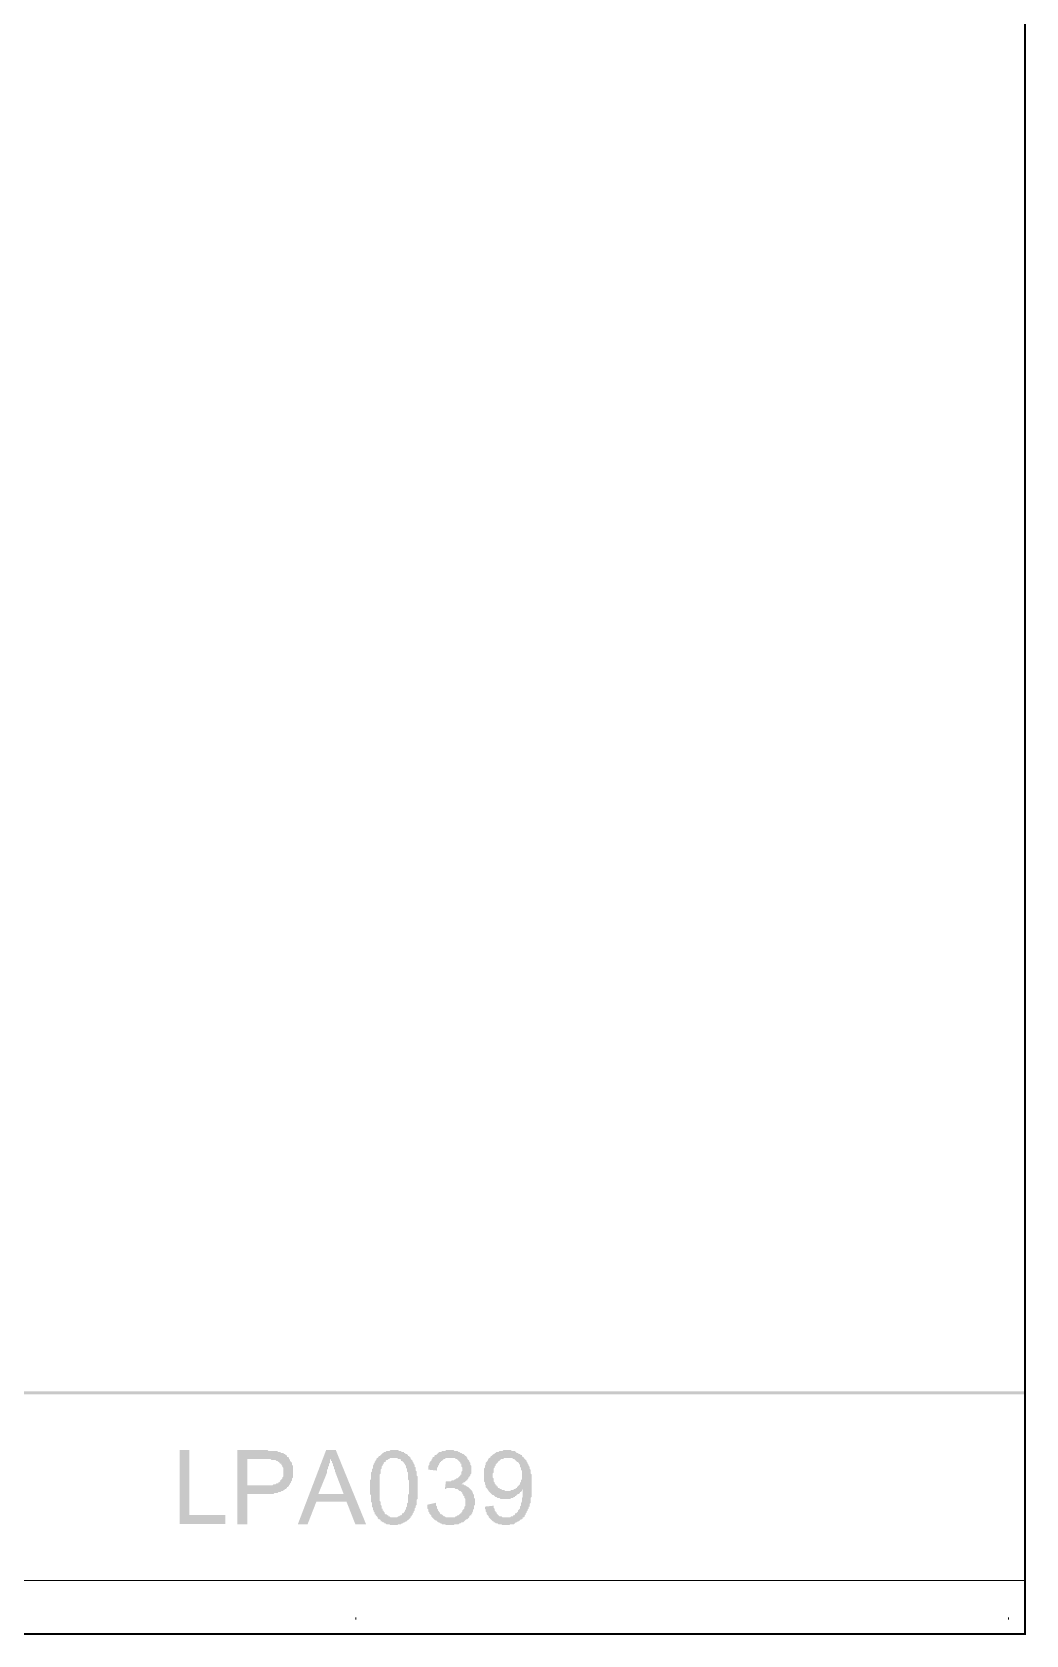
# Model space of a CAD drawing. Header units: millimetres. Extents: x 3.6 to 37.8, y 0.6 to 28.7.
# Drawn here: x 33.51 to 37.77, y 0.59 to 7.46 of the extents above; entities that cross this region are included whole.
import ezdxf

# ---------------------------------------------------------------- set-up
doc = ezdxf.new("R2010")
doc.units = ezdxf.units.MM
doc.layers.add('PDF_FRAME-TB', color=7, linetype='Continuous')

msp = doc.modelspace()

# ---------------------------------------------------------------- hatches: boundary and pattern name
at = {"layer": 'PDF_FRAME-TB', "true_color": 0x808080, "transparency": 33554559}
for points in [[(34.1454, 1.07), (34.1454, 1.3869), (34.1871, 1.3869), (34.1871, 1.1076), (34.3414, 1.1076), (34.3414, 1.07)], [(35.2059, 1.1523), (35.2434, 1.1607), (35.2434, 1.1523), (35.2434, 1.1481), (35.2476, 1.144), (35.2476, 1.1398), (35.2476, 1.1356), (35.2518, 1.1315), (35.2518, 1.1273), (35.256, 1.1231), (35.256, 1.119), (35.2601, 1.119), (35.2601, 1.1148), (35.2643, 1.1106), (35.2643, 1.1106), (35.2685, 1.1106), (35.2726, 1.1064), (35.2768, 1.1023), (35.281, 1.1023), (35.281, 1.1023), (35.2851, 1.0981), (35.2893, 1.0981), (35.2935, 1.0981), (35.2977, 1.0981), (35.3018, 1.0981), (35.3102, 1.0981), (35.3143, 1.0981), (35.3185, 1.0981), (35.3227, 1.0981), (35.3268, 1.1023), (35.331, 1.1023), (35.331, 1.1023), (35.3352, 1.1064), (35.3394, 1.1064), (35.3435, 1.1106), (35.3477, 1.1148), (35.3519, 1.1148), (35.3519, 1.119), (35.356, 1.1231), (35.356, 1.1273), (35.3602, 1.1315), (35.3602, 1.1315), (35.3644, 1.1356), (35.3644, 1.1398), (35.3644, 1.144), (35.3685, 1.1481), (35.3685, 1.1523), (35.3685, 1.1565), (35.3685, 1.1607), (35.3685, 1.1607), (35.3685, 1.169), (35.3685, 1.1732), (35.3685, 1.1773), (35.3644, 1.1815), (35.3644, 1.1857), (35.3644, 1.1898), (35.3602, 1.1898), (35.3602, 1.194), (35.356, 1.1982), (35.356, 1.2023), (35.3519, 1.2065), (35.3519, 1.2065), (35.3477, 1.2107), (35.3435, 1.2107), (35.3394, 1.2149), (35.3394, 1.2149), (35.3352, 1.219), (35.331, 1.219), (35.3268, 1.219), (35.3227, 1.2232), (35.3185, 1.2232), (35.3143, 1.2232), (35.3102, 1.2232), (35.306, 1.2232), (35.3018, 1.2232), (35.2977, 1.2232), (35.2935, 1.2232), (35.2893, 1.2232), (35.2851, 1.219), (35.281, 1.219), (35.281, 1.219), (35.2851, 1.2524), (35.2893, 1.2524), (35.2893, 1.2524), (35.2935, 1.2524), (35.2977, 1.2524), (35.3018, 1.2524), (35.306, 1.2524), (35.3102, 1.2566), (35.3143, 1.2566), (35.3185, 1.2566), (35.3227, 1.2607), (35.3268, 1.2607), (35.331, 1.2649), (35.3352, 1.2649), (35.3394, 1.2691), (35.3394, 1.2691), (35.3435, 1.2732), (35.3477, 1.2774), (35.3477, 1.2816), (35.3519, 1.2816), (35.3519, 1.2857), (35.3519, 1.2899), (35.3519, 1.2941), (35.356, 1.2983), (35.356, 1.3066), (35.356, 1.3066), (35.356, 1.3108), (35.3519, 1.3149), (35.3519, 1.3191), (35.3519, 1.3233), (35.3519, 1.3274), (35.3477, 1.3274), (35.3477, 1.3316), (35.3435, 1.3358), (35.3394, 1.34), (35.3394, 1.34), (35.3352, 1.3441), (35.3352, 1.3441), (35.331, 1.3483), (35.3268, 1.3483), (35.3227, 1.3525), (35.3185, 1.3525), (35.3143, 1.3525), (35.3102, 1.3525), (35.306, 1.3525), (35.3018, 1.3525), (35.2977, 1.3525), (35.2935, 1.3525), (35.2893, 1.3525), (35.2851, 1.3525), (35.281, 1.3483), (35.2768, 1.3483), (35.2726, 1.3441), (35.2726, 1.3441), (35.2685, 1.34), (35.2643, 1.34), (35.2643, 1.3358), (35.2601, 1.3358), (35.2601, 1.3316), (35.256, 1.3274), (35.256, 1.3233), (35.2518, 1.3191), (35.2518, 1.3149), (35.2476, 1.3108), (35.2476, 1.3066), (35.2476, 1.3024), (35.2476, 1.2983), (35.2476, 1.2983), (35.2101, 1.3024), (35.2101, 1.3108), (35.2101, 1.3149), (35.2101, 1.3191), (35.2143, 1.3233), (35.2143, 1.3274), (35.2143, 1.3316), (35.2184, 1.3358), (35.2184, 1.34), (35.2226, 1.34), (35.2226, 1.3441), (35.2268, 1.3483), (35.2268, 1.3525), (35.2309, 1.3566), (35.2351, 1.3566), (35.2351, 1.3608), (35.2393, 1.365), (35.2393, 1.365), (35.2434, 1.365), (35.2476, 1.3691), (35.2518, 1.3733), (35.2518, 1.3733), (35.256, 1.3775), (35.2601, 1.3775), (35.2643, 1.3775), (35.2685, 1.3817), (35.2726, 1.3817), (35.2768, 1.3817), (35.281, 1.3817), (35.2851, 1.3858), (35.2893, 1.3858), (35.2935, 1.3858), (35.2977, 1.3858), (35.3018, 1.3858), (35.306, 1.3858), (35.3102, 1.3858), (35.3143, 1.3858), (35.3185, 1.3858), (35.3227, 1.3817), (35.3268, 1.3817), (35.331, 1.3817), (35.3352, 1.3817), (35.3394, 1.3775), (35.3435, 1.3775), (35.3477, 1.3733), (35.3477, 1.3733), (35.3519, 1.3733), (35.356, 1.3691), (35.3602, 1.3691), (35.3644, 1.365), (35.3685, 1.3608), (35.3727, 1.3608), (35.3727, 1.3566), (35.3769, 1.3525), (35.3769, 1.3483), (35.3811, 1.3441), (35.3811, 1.3441), (35.3852, 1.34), (35.3852, 1.3358), (35.3894, 1.3316), (35.3894, 1.3274), (35.3894, 1.3233), (35.3936, 1.3191), (35.3936, 1.3149), (35.3936, 1.3108), (35.3936, 1.3066), (35.3936, 1.3024), (35.3936, 1.2983), (35.3936, 1.2941), (35.3936, 1.2899), (35.3936, 1.2857), (35.3894, 1.2816), (35.3894, 1.2774), (35.3852, 1.2732), (35.3852, 1.2691), (35.3811, 1.2691), (35.3811, 1.2649), (35.3811, 1.2649), (35.3769, 1.2607), (35.3769, 1.2566), (35.3727, 1.2566), (35.3685, 1.2524), (35.3644, 1.2482), (35.3602, 1.2482), (35.3602, 1.244), (35.356, 1.244), (35.3519, 1.2399), (35.356, 1.2399), (35.3602, 1.2399), (35.3644, 1.2357), (35.3685, 1.2357), (35.3727, 1.2315), (35.3769, 1.2315), (35.3769, 1.2274), (35.3811, 1.2274), (35.3852, 1.2232), (35.3894, 1.219), (35.3894, 1.219), (35.3936, 1.2149), (35.3936, 1.2149), (35.3977, 1.2107), (35.3977, 1.2065), (35.4019, 1.2023), (35.4019, 1.1982), (35.4019, 1.1982), (35.4061, 1.194), (35.4061, 1.1898), (35.4061, 1.1857), (35.4061, 1.1815), (35.4102, 1.1773), (35.4102, 1.169), (35.4102, 1.1648), (35.4102, 1.1648), (35.4102, 1.1607), (35.4102, 1.1565), (35.4102, 1.1523), (35.4061, 1.1481), (35.4061, 1.144), (35.4061, 1.1398), (35.4061, 1.1356), (35.4019, 1.1315), (35.4019, 1.1273), (35.4019, 1.1231), (35.3977, 1.119), (35.3977, 1.1148), (35.3936, 1.1106), (35.3936, 1.1064), (35.3894, 1.1064), (35.3852, 1.1023), (35.3852, 1.0981), (35.3811, 1.0939), (35.3811, 1.0939), (35.3769, 1.0898), (35.3727, 1.0898), (35.3685, 1.0856), (35.3644, 1.0814), (35.3644, 1.0814), (35.3602, 1.0773), (35.356, 1.0773), (35.3519, 1.0773), (35.3477, 1.0731), (35.3435, 1.0731), (35.3394, 1.0689), (35.3352, 1.0689), (35.331, 1.0689), (35.3268, 1.0689), (35.3227, 1.0689), (35.3185, 1.0647), (35.3143, 1.0647), (35.3102, 1.0647), (35.306, 1.0647), (35.3018, 1.0647), (35.2977, 1.0647), (35.2935, 1.0647), (35.2893, 1.0647), (35.2851, 1.0647), (35.281, 1.0689), (35.2768, 1.0689), (35.2726, 1.0689), (35.2685, 1.0689), (35.2643, 1.0731), (35.2601, 1.0731), (35.256, 1.0773), (35.2518, 1.0773), (35.2518, 1.0773), (35.2476, 1.0814), (35.2434, 1.0856), (35.2393, 1.0856), (35.2351, 1.0898), (35.2351, 1.0898), (35.2309, 1.0939), (35.2309, 1.0939), (35.2268, 1.0981), (35.2226, 1.1023), (35.2226, 1.1064), (35.2184, 1.1106), (35.2184, 1.1106), (35.2143, 1.1148), (35.2143, 1.119), (35.2101, 1.1231), (35.2101, 1.1273), (35.2101, 1.1315), (35.2059, 1.1356), (35.2059, 1.1398), (35.2059, 1.144), (35.2059, 1.1481), (35.2059, 1.1523), (35.2059, 1.1523)]]:
    msp.add_hatch(color=8, dxfattribs=at).paths.add_polyline_path(points)
h = msp.add_hatch(color=8, dxfattribs=at)
h.paths.add_polyline_path([(34.3928, 1.0689), (34.3928, 1.3858), (34.5095, 1.3858), (34.5179, 1.3858), (34.522, 1.3858), (34.5262, 1.3816), (34.5304, 1.3816), (34.5345, 1.3816), (34.5429, 1.3816), (34.5429, 1.3816), (34.5471, 1.3816), (34.5512, 1.3816), (34.5554, 1.3816), (34.5596, 1.3816), (34.5637, 1.3816), (34.5679, 1.3775), (34.5721, 1.3775), (34.5762, 1.3775), (34.5804, 1.3733), (34.5846, 1.3733), (34.5888, 1.3733), (34.5929, 1.3691), (34.5971, 1.3691), (34.5971, 1.365), (34.6013, 1.365), (34.6054, 1.3608), (34.6054, 1.3566), (34.6096, 1.3566), (34.6138, 1.3525), (34.6138, 1.3483), (34.6179, 1.3441), (34.6179, 1.3399), (34.6221, 1.3358), (34.6221, 1.3358), (34.6263, 1.3316), (34.6263, 1.3274), (34.6263, 1.3233), (34.6304, 1.3191), (34.6304, 1.3149), (34.6304, 1.3108), (34.6304, 1.3066), (34.6304, 1.3024), (34.6304, 1.2983), (34.6304, 1.2941), (34.6304, 1.2941), (34.6304, 1.2899), (34.6304, 1.2857), (34.6304, 1.2816), (34.6304, 1.2774), (34.6304, 1.2732), (34.6304, 1.2691), (34.6263, 1.2649), (34.6263, 1.2607), (34.6263, 1.2566), (34.6221, 1.2524), (34.6221, 1.2482), (34.6179, 1.244), (34.6179, 1.2399), (34.6138, 1.2357), (34.6138, 1.2315), (34.6096, 1.2315), (34.6096, 1.2274), (34.6054, 1.2274), (34.6054, 1.2232), (34.6013, 1.2232), (34.6013, 1.219), (34.5971, 1.219), (34.5929, 1.2149), (34.5888, 1.2149), (34.5888, 1.2107), (34.5846, 1.2107), (34.5804, 1.2107), (34.5762, 1.2065), (34.5721, 1.2065), (34.5679, 1.2065), (34.5637, 1.2023), (34.5596, 1.2023), (34.5554, 1.2023), (34.5512, 1.2023), (34.5471, 1.1982), (34.5429, 1.1982), (34.5387, 1.1982), (34.5304, 1.1982), (34.5262, 1.1982), (34.522, 1.1982), (34.5179, 1.1982), (34.5137, 1.1982), (34.4345, 1.1982), (34.4345, 1.0689)], flags=0)
h.paths.add_polyline_path([(34.4345, 1.2357), (34.5137, 1.2357), (34.522, 1.2357), (34.5262, 1.2357), (34.5304, 1.2357), (34.5345, 1.2357), (34.5429, 1.2357), (34.5471, 1.2399), (34.5512, 1.2399), (34.5554, 1.2399), (34.5554, 1.2399), (34.5596, 1.244), (34.5637, 1.244), (34.5679, 1.244), (34.5679, 1.2482), (34.5721, 1.2482), (34.5721, 1.2482), (34.5762, 1.2524), (34.5762, 1.2566), (34.5804, 1.2607), (34.5804, 1.2607), (34.5846, 1.2649), (34.5846, 1.2691), (34.5888, 1.2732), (34.5888, 1.2774), (34.5888, 1.2816), (34.5888, 1.2857), (34.5888, 1.2899), (34.5888, 1.2941), (34.5888, 1.2983), (34.5888, 1.3024), (34.5888, 1.3066), (34.5888, 1.3108), (34.5846, 1.3149), (34.5846, 1.3191), (34.5804, 1.3233), (34.5804, 1.3233), (34.5804, 1.3274), (34.5762, 1.3274), (34.5721, 1.3316), (34.5721, 1.3358), (34.5679, 1.3358), (34.5637, 1.3399), (34.5596, 1.3399), (34.5554, 1.3441), (34.5512, 1.3441), (34.5512, 1.3441), (34.5471, 1.3441), (34.5429, 1.3441), (34.5387, 1.3441), (34.5345, 1.3483), (34.5304, 1.3483), (34.5262, 1.3483), (34.522, 1.3483), (34.5137, 1.3483), (34.4345, 1.3483)], flags=0)
h = msp.add_hatch(color=8, dxfattribs=at)
h.paths.add_polyline_path([(34.6513, 1.0689), (34.7722, 1.3858), (34.8139, 1.3858), (34.9432, 1.0689), (34.8973, 1.0689), (34.8598, 1.1648), (34.7305, 1.1648), (34.693, 1.0689)], flags=0)
h.paths.add_polyline_path([(34.7389, 1.1982), (34.8473, 1.1982), (34.8139, 1.2857), (34.8139, 1.2899), (34.8098, 1.2941), (34.8098, 1.3024), (34.8056, 1.3066), (34.8056, 1.3108), (34.8056, 1.3149), (34.8014, 1.3191), (34.8014, 1.3233), (34.8014, 1.3274), (34.7973, 1.3316), (34.7973, 1.3358), (34.7973, 1.3399), (34.7931, 1.3399), (34.7931, 1.3441), (34.7931, 1.3483), (34.7931, 1.3525), (34.7931, 1.3483), (34.7889, 1.3441), (34.7889, 1.3399), (34.7889, 1.3358), (34.7889, 1.3316), (34.7847, 1.3274), (34.7847, 1.3233), (34.7847, 1.3191), (34.7806, 1.3149), (34.7806, 1.3108), (34.7806, 1.3066), (34.7764, 1.3024), (34.7764, 1.2983), (34.7764, 1.2941), (34.7764, 1.2899)], flags=0)
h = msp.add_hatch(color=8, dxfattribs=at)
h.paths.add_polyline_path([(34.9599, 1.2274), (34.9599, 1.2315), (34.9599, 1.2357), (34.9599, 1.2399), (34.9599, 1.244), (34.9599, 1.2524), (34.9599, 1.2566), (34.9641, 1.2607), (34.9641, 1.2649), (34.9641, 1.2691), (34.9641, 1.2732), (34.9641, 1.2774), (34.9641, 1.2816), (34.9641, 1.2857), (34.9641, 1.2899), (34.9682, 1.2941), (34.9682, 1.2983), (34.9682, 1.3024), (34.9682, 1.3066), (34.9724, 1.3066), (34.9724, 1.3108), (34.9724, 1.3149), (34.9724, 1.3191), (34.9766, 1.3233), (34.9766, 1.3274), (34.9807, 1.3316), (34.9807, 1.3358), (34.9849, 1.34), (34.9849, 1.3441), (34.9891, 1.3483), (34.9891, 1.3525), (34.9932, 1.3525), (34.9974, 1.3566), (34.9974, 1.3608), (35.0016, 1.3608), (35.0058, 1.365), (35.0058, 1.365), (35.0099, 1.3691), (35.0141, 1.3733), (35.0183, 1.3733), (35.0183, 1.3775), (35.0224, 1.3775), (35.0266, 1.3775), (35.0308, 1.3817), (35.0349, 1.3817), (35.0391, 1.3817), (35.0433, 1.3817), (35.0475, 1.3858), (35.0516, 1.3858), (35.0558, 1.3858), (35.06, 1.3858), (35.0641, 1.3858), (35.0683, 1.3858), (35.0725, 1.3858), (35.0766, 1.3858), (35.0808, 1.3858), (35.085, 1.3817), (35.0892, 1.3817), (35.0933, 1.3817), (35.0975, 1.3775), (35.1017, 1.3775), (35.1058, 1.3775), (35.1058, 1.3733), (35.11, 1.3733), (35.1142, 1.3691), (35.1183, 1.3691), (35.1225, 1.365), (35.1225, 1.3608), (35.1267, 1.3608), (35.1309, 1.3566), (35.135, 1.3525), (35.135, 1.3483), (35.1392, 1.3441), (35.1392, 1.3441), (35.1392, 1.3441), (35.1434, 1.34), (35.1434, 1.3358), (35.1475, 1.3316), (35.1475, 1.3274), (35.1517, 1.3233), (35.1517, 1.3191), (35.1517, 1.3149), (35.1559, 1.3108), (35.1559, 1.3066), (35.1559, 1.3024), (35.1559, 1.2983), (35.16, 1.2941), (35.16, 1.2941), (35.16, 1.2899), (35.16, 1.2857), (35.16, 1.2816), (35.16, 1.2774), (35.1642, 1.2732), (35.1642, 1.2691), (35.1642, 1.2649), (35.1642, 1.2607), (35.1642, 1.2566), (35.1642, 1.2524), (35.1642, 1.2482), (35.1642, 1.2399), (35.1642, 1.2357), (35.1642, 1.2315), (35.1642, 1.2274), (35.1642, 1.2274), (35.1642, 1.219), (35.1642, 1.2149), (35.1642, 1.2107), (35.1642, 1.2065), (35.1642, 1.1982), (35.1642, 1.194), (35.1642, 1.1898), (35.1642, 1.1857), (35.1642, 1.1815), (35.1642, 1.1773), (35.16, 1.1732), (35.16, 1.169), (35.16, 1.1648), (35.16, 1.1607), (35.16, 1.1565), (35.16, 1.1523), (35.1559, 1.1481), (35.1559, 1.144), (35.1559, 1.144), (35.1559, 1.1398), (35.1517, 1.1356), (35.1517, 1.1315), (35.1517, 1.1273), (35.1475, 1.1231), (35.1475, 1.119), (35.1434, 1.1148), (35.1434, 1.1106), (35.1392, 1.1064), (35.1392, 1.1023), (35.135, 1.1023), (35.135, 1.0981), (35.1309, 1.0939), (35.1267, 1.0898), (35.1267, 1.0898), (35.1225, 1.0856), (35.1183, 1.0856), (35.1183, 1.0814), (35.1142, 1.0814), (35.11, 1.0773), (35.1058, 1.0773), (35.1017, 1.0731), (35.0975, 1.0731), (35.0933, 1.0689), (35.0892, 1.0689), (35.085, 1.0689), (35.0808, 1.0689), (35.0766, 1.0647), (35.0725, 1.0647), (35.0683, 1.0647), (35.0641, 1.0647), (35.0641, 1.0647), (35.06, 1.0647), (35.0516, 1.0647), (35.0475, 1.0647), (35.0433, 1.0689), (35.0391, 1.0689), (35.0349, 1.0689), (35.0308, 1.0689), (35.0266, 1.0731), (35.0266, 1.0731), (35.0224, 1.0731), (35.0183, 1.0773), (35.0141, 1.0773), (35.0099, 1.0814), (35.0058, 1.0814), (35.0058, 1.0856), (35.0016, 1.0898), (34.9974, 1.0898), (34.9932, 1.0939), (34.9932, 1.0981), (34.9932, 1.0981), (34.9891, 1.1023), (34.9891, 1.1023), (34.9849, 1.1064), (34.9849, 1.1106), (34.9807, 1.1106), (34.9807, 1.1148), (34.9807, 1.119), (34.9766, 1.1231), (34.9766, 1.1231), (34.9766, 1.1273), (34.9724, 1.1315), (34.9724, 1.1356), (34.9724, 1.1398), (34.9682, 1.144), (34.9682, 1.1481), (34.9682, 1.1523), (34.9682, 1.1565), (34.9682, 1.1607), (34.9641, 1.1648), (34.9641, 1.169), (34.9641, 1.1732), (34.9641, 1.1773), (34.9641, 1.1815), (34.9641, 1.1857), (34.9641, 1.194), (34.9599, 1.1982), (34.9599, 1.2024), (34.9599, 1.2065), (34.9599, 1.2149), (34.9599, 1.219), (34.9599, 1.2232), (34.9599, 1.2274)], flags=0)
h.paths.add_polyline_path([(35.0016, 1.2274), (35.0016, 1.219), (35.0016, 1.2149), (35.0016, 1.2065), (35.0016, 1.2024), (35.0016, 1.194), (35.0016, 1.1898), (35.0016, 1.1857), (35.0016, 1.1815), (35.0016, 1.1773), (35.0016, 1.169), (35.0058, 1.1648), (35.0058, 1.1607), (35.0058, 1.1565), (35.0058, 1.1523), (35.0058, 1.1523), (35.0099, 1.1481), (35.0099, 1.144), (35.0099, 1.1398), (35.0099, 1.1356), (35.0141, 1.1356), (35.0141, 1.1315), (35.0141, 1.1273), (35.0183, 1.1273), (35.0183, 1.1231), (35.0183, 1.1231), (35.0224, 1.119), (35.0224, 1.1148), (35.0266, 1.1106), (35.0308, 1.1106), (35.0349, 1.1064), (35.0391, 1.1064), (35.0391, 1.1023), (35.0433, 1.1023), (35.0475, 1.0981), (35.0516, 1.0981), (35.0558, 1.0981), (35.06, 1.0981), (35.0641, 1.0981), (35.0683, 1.0981), (35.0725, 1.0981), (35.0766, 1.0981), (35.0766, 1.0981), (35.0808, 1.1023), (35.085, 1.1023), (35.0892, 1.1064), (35.0933, 1.1064), (35.0975, 1.1106), (35.0975, 1.1148), (35.1017, 1.1148), (35.1058, 1.119), (35.1058, 1.1231), (35.11, 1.1231), (35.11, 1.1273), (35.11, 1.1315), (35.1142, 1.1315), (35.1142, 1.1356), (35.1142, 1.1398), (35.1142, 1.1398), (35.1183, 1.144), (35.1183, 1.1481), (35.1183, 1.1523), (35.1183, 1.1565), (35.1225, 1.1607), (35.1225, 1.1648), (35.1225, 1.169), (35.1225, 1.1732), (35.1225, 1.1773), (35.1225, 1.1815), (35.1225, 1.1898), (35.1225, 1.194), (35.1267, 1.1982), (35.1267, 1.2065), (35.1267, 1.2107), (35.1267, 1.2149), (35.1267, 1.2232), (35.1267, 1.2274), (35.1267, 1.2315), (35.1267, 1.2357), (35.1267, 1.244), (35.1267, 1.2482), (35.1267, 1.2566), (35.1225, 1.2607), (35.1225, 1.2649), (35.1225, 1.2691), (35.1225, 1.2732), (35.1225, 1.2816), (35.1225, 1.2857), (35.1225, 1.2899), (35.1183, 1.2941), (35.1183, 1.2983), (35.1183, 1.3024), (35.1183, 1.3024), (35.1183, 1.3066), (35.1142, 1.3108), (35.1142, 1.3149), (35.1142, 1.3149), (35.1142, 1.3191), (35.11, 1.3233), (35.11, 1.3233), (35.11, 1.3274), (35.1058, 1.3274), (35.1058, 1.3316), (35.1017, 1.3358), (35.0975, 1.34), (35.0933, 1.34), (35.0933, 1.3441), (35.0892, 1.3483), (35.085, 1.3483), (35.0808, 1.3483), (35.0766, 1.3525), (35.0725, 1.3525), (35.0683, 1.3525), (35.0641, 1.3525), (35.0641, 1.3525), (35.06, 1.3525), (35.0558, 1.3525), (35.0516, 1.3525), (35.0475, 1.3525), (35.0433, 1.3483), (35.0391, 1.3483), (35.0349, 1.3441), (35.0308, 1.3441), (35.0266, 1.34), (35.0266, 1.3358), (35.0224, 1.3358), (35.0183, 1.3316), (35.0183, 1.3274), (35.0183, 1.3274), (35.0141, 1.3233), (35.0141, 1.3191), (35.0141, 1.3191), (35.0099, 1.3149), (35.0099, 1.3108), (35.0099, 1.3066), (35.0099, 1.3066), (35.0058, 1.3024), (35.0058, 1.2983), (35.0058, 1.2941), (35.0058, 1.2899), (35.0058, 1.2857), (35.0016, 1.2816), (35.0016, 1.2774), (35.0016, 1.2691), (35.0016, 1.2649), (35.0016, 1.2607), (35.0016, 1.2566), (35.0016, 1.2482), (35.0016, 1.244), (35.0016, 1.2399), (35.0016, 1.2315), (35.0016, 1.2274), (35.0016, 1.2274)], flags=0)
h = msp.add_hatch(color=8, dxfattribs=at)
h.paths.add_polyline_path([(35.452, 1.144), (35.4895, 1.1481), (35.4895, 1.1398), (35.4936, 1.1356), (35.4936, 1.1315), (35.4936, 1.1273), (35.4978, 1.1231), (35.4978, 1.119), (35.502, 1.119), (35.502, 1.1148), (35.5062, 1.1106), (35.5062, 1.1106), (35.5103, 1.1064), (35.5145, 1.1023), (35.5187, 1.1023), (35.5228, 1.1023), (35.527, 1.0981), (35.5312, 1.0981), (35.5353, 1.0981), (35.5395, 1.0981), (35.5437, 1.0981), (35.5479, 1.0981), (35.552, 1.0981), (35.5562, 1.0981), (35.5604, 1.0981), (35.5645, 1.1023), (35.5687, 1.1023), (35.5729, 1.1023), (35.5729, 1.1064), (35.577, 1.1064), (35.5812, 1.1106), (35.5812, 1.1148), (35.5854, 1.1148), (35.5896, 1.119), (35.5937, 1.1231), (35.5937, 1.1273), (35.5937, 1.1273), (35.5979, 1.1315), (35.5979, 1.1315), (35.6021, 1.1356), (35.6021, 1.1398), (35.6021, 1.144), (35.6062, 1.1481), (35.6062, 1.1523), (35.6062, 1.1565), (35.6104, 1.1648), (35.6104, 1.1648), (35.6104, 1.169), (35.6104, 1.1732), (35.6104, 1.1773), (35.6104, 1.1815), (35.6146, 1.1857), (35.6146, 1.1898), (35.6146, 1.194), (35.6146, 1.1982), (35.6146, 1.2023), (35.6146, 1.2065), (35.6146, 1.2107), (35.6146, 1.2149), (35.6146, 1.219), (35.6104, 1.2149), (35.6104, 1.2107), (35.6062, 1.2065), (35.6021, 1.2065), (35.6021, 1.2023), (35.5979, 1.1982), (35.5937, 1.1982), (35.5896, 1.194), (35.5854, 1.1898), (35.5854, 1.1898), (35.5812, 1.1898), (35.5812, 1.1857), (35.577, 1.1857), (35.5729, 1.1815), (35.5687, 1.1815), (35.5645, 1.1815), (35.5604, 1.1773), (35.5562, 1.1773), (35.552, 1.1773), (35.5479, 1.1773), (35.5437, 1.1773), (35.5395, 1.1773), (35.5353, 1.1773), (35.5312, 1.1773), (35.527, 1.1773), (35.5228, 1.1773), (35.5187, 1.1773), (35.5145, 1.1815), (35.5103, 1.1815), (35.5062, 1.1815), (35.502, 1.1857), (35.4978, 1.1857), (35.4936, 1.1898), (35.4936, 1.1898), (35.4895, 1.194), (35.4853, 1.194), (35.4811, 1.1982), (35.477, 1.2023), (35.477, 1.2023), (35.4728, 1.2065), (35.4728, 1.2065), (35.4686, 1.2107), (35.4645, 1.2149), (35.4645, 1.219), (35.4603, 1.2232), (35.4603, 1.2232), (35.4561, 1.2274), (35.4561, 1.2315), (35.4561, 1.2357), (35.452, 1.2399), (35.452, 1.244), (35.452, 1.2482), (35.4478, 1.2524), (35.4478, 1.2566), (35.4478, 1.2607), (35.4478, 1.2649), (35.4478, 1.2691), (35.4478, 1.2732), (35.4478, 1.2774), (35.4478, 1.2816), (35.4478, 1.2857), (35.4478, 1.2899), (35.4478, 1.2941), (35.4478, 1.2983), (35.4478, 1.3024), (35.4478, 1.3066), (35.452, 1.3108), (35.452, 1.3149), (35.452, 1.3191), (35.4561, 1.3233), (35.4561, 1.3274), (35.4561, 1.3316), (35.4603, 1.3358), (35.4603, 1.3358), (35.4645, 1.34), (35.4645, 1.3441), (35.4686, 1.3483), (35.4686, 1.3525), (35.4728, 1.3525), (35.477, 1.3566), (35.477, 1.3608), (35.4811, 1.3608), (35.4853, 1.365), (35.4895, 1.3691), (35.4936, 1.3691), (35.4936, 1.3733), (35.4978, 1.3733), (35.502, 1.3775), (35.5062, 1.3775), (35.5103, 1.3775), (35.5145, 1.3816), (35.5187, 1.3816), (35.5228, 1.3816), (35.527, 1.3816), (35.5312, 1.3858), (35.5353, 1.3858), (35.5395, 1.3858), (35.5437, 1.3858), (35.5437, 1.3858), (35.552, 1.3858), (35.5562, 1.3858), (35.5604, 1.3858), (35.5645, 1.3858), (35.5687, 1.3816), (35.5729, 1.3816), (35.577, 1.3816), (35.5812, 1.3816), (35.5854, 1.3775), (35.5854, 1.3775), (35.5896, 1.3733), (35.5937, 1.3733), (35.5979, 1.3691), (35.6021, 1.3691), (35.6062, 1.365), (35.6104, 1.365), (35.6104, 1.3608), (35.6146, 1.3566), (35.6187, 1.3566), (35.6187, 1.3525), (35.6229, 1.3483), (35.6271, 1.3441), (35.6271, 1.3441), (35.6313, 1.34), (35.6313, 1.3358), (35.6354, 1.3316), (35.6354, 1.3274), (35.6396, 1.3233), (35.6396, 1.3233), (35.6396, 1.3191), (35.6438, 1.3149), (35.6438, 1.3108), (35.6438, 1.3108), (35.6438, 1.3066), (35.6479, 1.3024), (35.6479, 1.2983), (35.6479, 1.2941), (35.6479, 1.2899), (35.6479, 1.2857), (35.6521, 1.2816), (35.6521, 1.2774), (35.6521, 1.2732), (35.6521, 1.2691), (35.6521, 1.2649), (35.6521, 1.2566), (35.6521, 1.2524), (35.6521, 1.2482), (35.6521, 1.244), (35.6521, 1.2357), (35.6521, 1.2357), (35.6521, 1.2274), (35.6521, 1.2232), (35.6521, 1.219), (35.6521, 1.2149), (35.6521, 1.2065), (35.6521, 1.2023), (35.6521, 1.1982), (35.6521, 1.194), (35.6521, 1.1898), (35.6521, 1.1857), (35.6479, 1.1815), (35.6479, 1.1773), (35.6479, 1.1732), (35.6479, 1.169), (35.6479, 1.1648), (35.6479, 1.1606), (35.6438, 1.1565), (35.6438, 1.1523), (35.6438, 1.1481), (35.6438, 1.144), (35.6396, 1.144), (35.6396, 1.1398), (35.6396, 1.1398), (35.6396, 1.1356), (35.6354, 1.1315), (35.6354, 1.1273), (35.6313, 1.1231), (35.6313, 1.119), (35.6271, 1.1148), (35.6271, 1.1106), (35.6229, 1.1064), (35.6229, 1.1023), (35.6187, 1.0981), (35.6146, 1.0981), (35.6146, 1.0939), (35.6104, 1.0898), (35.6062, 1.0898), (35.6021, 1.0856), (35.6021, 1.0856), (35.5979, 1.0814), (35.5937, 1.0814), (35.5896, 1.0773), (35.5854, 1.0773), (35.5812, 1.0731), (35.5812, 1.0731), (35.577, 1.0689), (35.5729, 1.0689), (35.5687, 1.0689), (35.5645, 1.0689), (35.5604, 1.0689), (35.5562, 1.0647), (35.5479, 1.0647), (35.5437, 1.0647), (35.5395, 1.0647), (35.5353, 1.0647), (35.5312, 1.0647), (35.527, 1.0647), (35.5228, 1.0689), (35.5187, 1.0689), (35.5145, 1.0689), (35.5103, 1.0689), (35.5062, 1.0731), (35.502, 1.0731), (35.4978, 1.0731), (35.4936, 1.0773), (35.4895, 1.0773), (35.4895, 1.0814), (35.4853, 1.0814), (35.4811, 1.0856), (35.4811, 1.0856), (35.477, 1.0898), (35.477, 1.0898), (35.4728, 1.0939), (35.4686, 1.0981), (35.4686, 1.1023), (35.4645, 1.1064), (35.4645, 1.1064), (35.4603, 1.1106), (35.4603, 1.1148), (35.4603, 1.119), (35.4561, 1.1231), (35.4561, 1.1273), (35.4561, 1.1315), (35.452, 1.1356), (35.452, 1.144), (35.452, 1.144)], flags=0)
h.paths.add_polyline_path([(35.6104, 1.2816), (35.6104, 1.2857), (35.6104, 1.2899), (35.6104, 1.2941), (35.6104, 1.2983), (35.6062, 1.3024), (35.6062, 1.3066), (35.6062, 1.3108), (35.6021, 1.3149), (35.6021, 1.3191), (35.6021, 1.3233), (35.5979, 1.3274), (35.5979, 1.3316), (35.5937, 1.3316), (35.5937, 1.3358), (35.5896, 1.3358), (35.5854, 1.34), (35.5812, 1.3441), (35.5812, 1.3441), (35.577, 1.3483), (35.5729, 1.3483), (35.5687, 1.3525), (35.5645, 1.3525), (35.5604, 1.3525), (35.5562, 1.3525), (35.552, 1.3525), (35.552, 1.3525), (35.5479, 1.3525), (35.5437, 1.3525), (35.5395, 1.3525), (35.5353, 1.3525), (35.5312, 1.3483), (35.527, 1.3483), (35.5228, 1.3483), (35.5187, 1.3441), (35.5145, 1.34), (35.5103, 1.34), (35.5103, 1.3358), (35.5062, 1.3316), (35.502, 1.3274), (35.502, 1.3274), (35.4978, 1.3233), (35.4978, 1.3191), (35.4936, 1.3149), (35.4936, 1.3108), (35.4895, 1.3066), (35.4895, 1.3024), (35.4895, 1.2983), (35.4895, 1.2941), (35.4895, 1.2899), (35.4853, 1.2857), (35.4853, 1.2816), (35.4853, 1.2774), (35.4853, 1.2732), (35.4853, 1.2691), (35.4895, 1.2649), (35.4895, 1.2607), (35.4895, 1.2566), (35.4895, 1.2524), (35.4936, 1.2482), (35.4936, 1.244), (35.4978, 1.2399), (35.4978, 1.2357), (35.502, 1.2357), (35.502, 1.2315), (35.5062, 1.2315), (35.5062, 1.2274), (35.5103, 1.2232), (35.5145, 1.2232), (35.5187, 1.219), (35.5228, 1.219), (35.527, 1.2149), (35.5312, 1.2149), (35.5353, 1.2149), (35.5395, 1.2107), (35.5437, 1.2107), (35.5479, 1.2107), (35.5479, 1.2107), (35.552, 1.2107), (35.5562, 1.2107), (35.5604, 1.2107), (35.5645, 1.2149), (35.5687, 1.2149), (35.5729, 1.2149), (35.577, 1.219), (35.5812, 1.219), (35.5854, 1.2232), (35.5896, 1.2232), (35.5896, 1.2274), (35.5937, 1.2315), (35.5937, 1.2315), (35.5979, 1.2357), (35.6021, 1.2399), (35.6021, 1.244), (35.6021, 1.2482), (35.6062, 1.2482), (35.6062, 1.2524), (35.6062, 1.2566), (35.6104, 1.2607), (35.6104, 1.2649), (35.6104, 1.2732), (35.6104, 1.2774), (35.6104, 1.2816), (35.6104, 1.2816)], flags=0)

# ---------------------------------------------------------------- linework, layer by layer
at = {"layer": 'PDF_FRAME-TB', "lineweight": 0, "const_width": 0.00834}
msp.add_lwpolyline([(37.7648, 0.5988), (37.7648, 28.6993), (3.5681, 28.6993), (3.5681, 0.5988)], close=True, dxfattribs=at)
at = {"layer": 'PDF_FRAME-TB', "color": 8, "lineweight": 0, "true_color": 0x808080}
msp.add_lwpolyline([(32.0647, 0.8282), (37.7648, 0.8282)], dxfattribs=at)
at = {"layer": 'PDF_FRAME-TB', "lineweight": 9}
for points in [[(34.9002, 0.6614), (34.9002, 0.6697)], [(37.6939, 0.6614), (37.6939, 0.6697)]]:
    msp.add_lwpolyline(points, dxfattribs=at)
at = {"layer": 'PDF_FRAME-TB', "transparency": 33554559}
for points in [[(3.5681, 1.6371), (3.5681, 1.6246), (37.7648, 1.6371)], [(3.5681, 1.6246), (37.7648, 1.6371), (37.7648, 1.6246)]]:
    msp.add_solid(points, dxfattribs=at)

doc.saveas('drawing.dxf')
